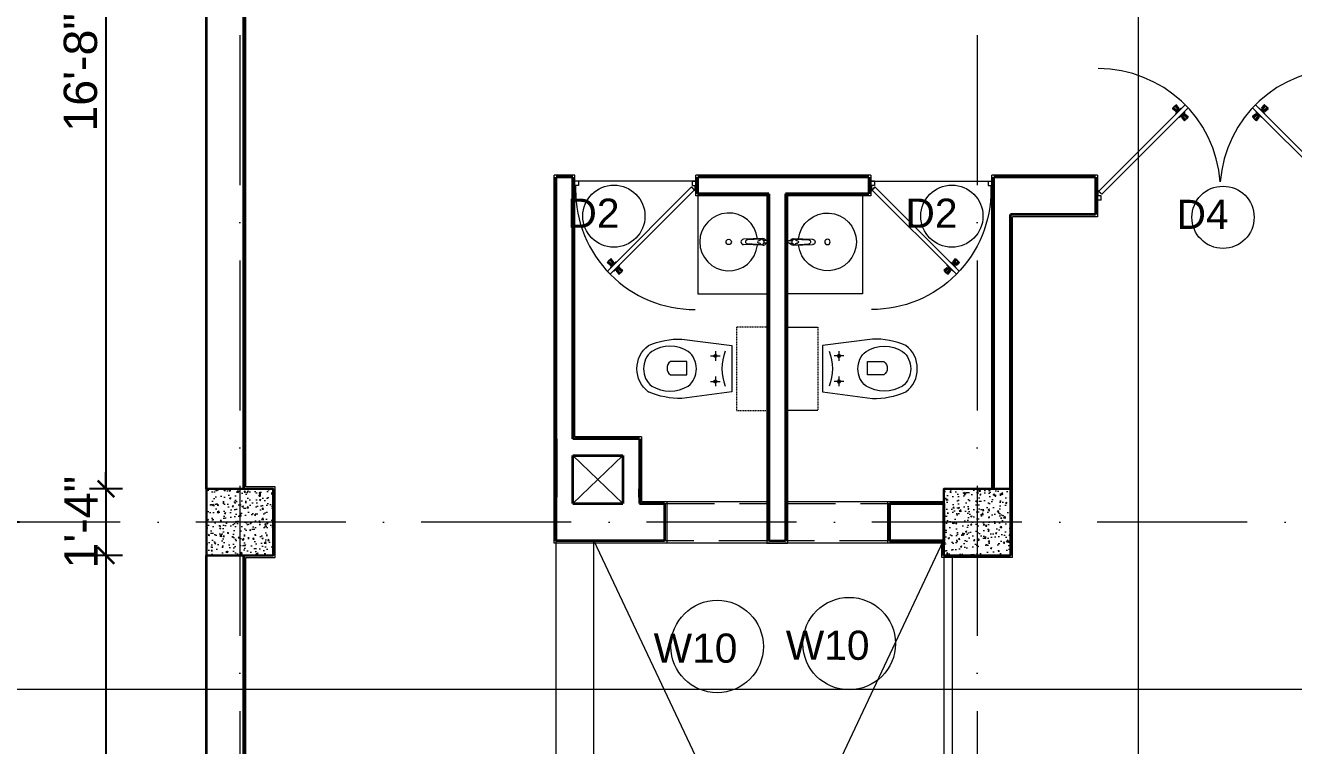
# Model space of a CAD drawing. Header units: inches. Extents: x 10755 to 33653, y -10992 to 10708.
# Drawn here: x 14934.1 to 15238.6, y 6798.2 to 6971.1 of the extents above; entities that cross this region are included whole.
import ezdxf

# ---------------------------------------------------------------- set-up
doc = ezdxf.new("R2010")
doc.units = ezdxf.units.IN
doc.header["$MEASUREMENT"] = 0
for name, pattern in [('ACAD_ISO10W100', [18, 12, -3, 0, -3]), ('HIDDEN', [0.375, 0.25, -0.125]), ('SA-WC-P$0$HIDDEN', [2.25, 1.5, -0.75])]:
    doc.linetypes.add(name, pattern=pattern)
for name, color, linetype, lineweight in [('centerline', 9, 'ACAD_ISO10W100', 5), ('col', 1, 'Continuous', 30), ('dim', 6, 'Continuous', 13), ('dimension center - 8', 134, 'Continuous', 13), ('dimension element- 8', 5, 'Continuous', 13), ('dimension inter - 8', 6, 'Continuous', 13), ('dimension overall - 8', 185, 'Continuous', 13), ('DIMINSION', 5, 'Continuous', 15), ('door', 15, 'Continuous', 18), ('hatch 2', 8, 'Continuous', 13), ('hatch- rcc', 252, 'Continuous', 5), ('hatch1', 9, 'Continuous', 5), ('L1 furnitures', 252, 'Continuous', 9), ('PLASTER', 50, 'Continuous', 9), ('PUERTAS', 7, 'Continuous', 0), ('railing', 33, 'Continuous', 15), ('rs', 102, 'Continuous', 15), ('SECTION LINE1', 6, 'Continuous', 18), ('sill line', 21, 'Continuous', 20), ('title text 1', 113, 'Continuous', 25), ('wall', 1, 'Continuous', 35)]:
    doc.layers.add(name, color=color, linetype=linetype, lineweight=lineweight)
doc.layers.get('dimension inter - 8').off()
doc.layers.get('DIMINSION').off()
doc.styles.add('Prajwal', font='stylu.ttf', dxfattribs={"height": 9})
doc.styles.get("Standard").update_dxf_attribs({"font": 'arial.ttf'})
doc.dimstyles.new('S8', dxfattribs={"dimscale": 8, "dimtxt": 1, "dimasz": 0.5, "dimexe": 0.5, "dimexo": 0.5, "dimgap": 0.25, "dimtad": 1, "dimzin": 3, "dimdsep": 46, "dimlunit": 4, "dimtxsty": 'Standard', "dimblk": 'ARCHTICK', "dimcen": 0, "dimclrd": 256, "dimclre": 256, "dimclrt": 6, "dimadec": 0, "dimazin": 0, "dimtfac": 0.5, "dimtix": 1, "dimtmove": 1, "dimatfit": 3, "dimfxl": 0.5, "dimfxlon": 1, "dimfrac": 1, "dimtolj": 1, "dimtzin": 0, "dimarcsym": 1})

# ---------------------------------------------------------------- blocks, each defined once
blk = doc.blocks.new('EWEWRTT')
at = {"layer": 'centerline', "ltscale": 3}
for p, q in [((176317.85, -3623.75), (176317.85, -4988.85)), ((176494.85, -3623.75), (176494.85, -4988.85)), ((176830.19, -4119.4), (176184.84, -4119.4))]:
    blk.add_line(p, q, dxfattribs=at)
blk = doc.blocks.new('WEQQWQW')
at = {"layer": 'SECTION LINE1', "linetype": 'Continuous', "ltscale": 30}
blk.add_line((177367.99, -4560.95), (177367.99, -3517.55), dxfattribs=at)
blk = doc.blocks.new('ERWEWRTRT')
at = {"layer": 'SECTION LINE1', "linetype": 'Continuous', "ltscale": 30}
blk.add_line((176971.92, -4159.5), (177670.83, -4159.5), dxfattribs=at)
blk = doc.blocks.new('ETERWEWE')
at = {"layer": 'hatch- rcc', "linetype": 'Continuous', "ltscale": 30}
h = blk.add_hatch(dxfattribs=at)
h.set_pattern_fill('AR-CONC', color=256, scale=0.5, style=0)
h.set_pattern_definition([(50, (0, 0), (3.586300913, -0.313760675), [0.375, -4.125]), (355, (0, 0), (-0.69375667, 3.76096067), [0.3, -3.3]), (100.4514445, (0.299, -0.026), (2.89254423, 3.447199955), [0.31870096, -3.50571056]), (46.1842, (0, 1), (5.33620665, -0.8275964), [0.5625, -6.1875]), (96.6356355, (0.4447, 0.931), (4.67330973, 4.870593), [0.47805171, -5.2585688]), (351.184164, (0, 1), (4.67330973, 4.870593), [0.45, -4.95]), (21, (0.5, 0.75), (2.98453526, -2.013094453), [0.375, -4.125]), (326, (0.5, 0.75), (1.21657666, 3.625750225), [0.3, -3.3]), (71.4514447, (0.7487, 0.5822), (4.20111188, 1.612655764), [0.31870095, -3.50571056]), (37.5, (0, 0), (0.060799277, 1.664469269), [0, -3.26, 0, -3.35, 0, -3.3125]), (7.5, (0, 0), (1.315347687, 1.97205856), [0, -1.91, 0, -3.185, 0, -1.2625]), (327.5, (-1.115, 0), (2.669112181, -0.112774359), [0, -1.25, 0, -3.9, 0, -5.175]), (317.5, (-1.615, 0), (2.915930847, 0.50052491), [0, -1.625, 0, -2.59, 0, -3.675])])
h.paths.add_polyline_path([(159423.23, -3794.58), (159439.23, -3794.58), (159439.23, -3778.58), (159423.23, -3778.58)])
at = {"layer": 'col', "linetype": 'Continuous', "ltscale": 30}
blk.add_lwpolyline([(159423.23, -3794.58), (159423.23, -3778.58), (159439.23, -3778.58), (159439.23, -3794.58), (159423.23, -3794.58)], dxfattribs=at)
blk = doc.blocks.new('wewerrr')
at = {"layer": 'DIMINSION', "linetype": 'Continuous'}
for p in [(16886.62, -332.81), (16886.62, -332.81), (17063.62, -332.81), (17063.62, -332.81)]:
    blk.add_blockref('ETERWEWE', p, dxfattribs=at)
blk = doc.blocks.new('AEYRRR')
at = {"layer": 'door', "color": 2}
for p, q in [((190590.62, 10549.99), (190611.32, 10570.69)), ((190612.02, 10569.98), (190591.28, 10549.24)), ((190608.56, 10570.15), (190608.54, 10570.16)), ((190612.02, 10569.98), (190611.32, 10570.69)), ((190627.5, 10569.98), (190628.2, 10570.69)), ((190627.5, 10569.98), (190648.25, 10549.24)), ((190648.9, 10549.99), (190628.2, 10570.69)), ((190630.97, 10570.15), (190630.98, 10570.16)), ((190611.49, 10567.22), (190611.5, 10567.21)), ((190628.04, 10567.22), (190628.03, 10567.21)), ((190589.76, 10549.88), (190589.76, 10547.83)), ((190590.38, 10549.88), (190589.76, 10549.88)), ((190590.38, 10549.13), (190590.38, 10549.92)), ((190590.45, 10549.13), (190590.38, 10549.13)), ((190590.45, 10549.13), (190590.45, 10549.89)), ((190590.45, 10548.86), (190590.45, 10549.13)), ((190591.13, 10548.86), (190590.45, 10548.86)), ((190591.11, 10549.4), (190590.57, 10549.94)), ((190591.16, 10549.45), (190590.6, 10550.01)), ((190591.16, 10549.45), (190591.11, 10549.4)), ((190591.28, 10549.24), (190591.11, 10549.4)), ((190591.13, 10547.83), (190591.13, 10548.86)), ((190648.25, 10549.24), (190648.42, 10549.4)), ((190648.37, 10549.45), (190648.93, 10550.01)), ((190648.37, 10549.45), (190648.42, 10549.4)), ((190648.4, 10547.83), (190648.4, 10548.86)), ((190648.4, 10548.86), (190649.08, 10548.86)), ((190648.42, 10549.4), (190648.96, 10549.94)), ((190649.08, 10549.13), (190649.08, 10549.89)), ((190649.08, 10548.86), (190649.08, 10549.13)), ((190649.08, 10549.13), (190649.15, 10549.13)), ((190649.15, 10549.13), (190649.15, 10549.92)), ((190649.15, 10549.88), (190649.76, 10549.88)), ((190649.76, 10549.88), (190649.76, 10547.83)), ((190591.13, 10547.83), (190589.76, 10547.83)), ((190648.4, 10547.83), (190649.76, 10547.83))]:
    blk.add_line(p, q, dxfattribs=at)
at = {"layer": 'door', "color": 8}
for p, q in [((190609.05, 10569.15), (190608.26, 10569.78)), ((190609.1, 10569.19), (190608.3, 10569.84)), ((190609.2, 10569.29), (190608.43, 10569.96)), ((190608.67, 10570.29), (190608.54, 10570.16)), ((190609.32, 10569.4), (190608.57, 10570.11)), ((190608.67, 10570.29), (190608.8, 10570.42)), ((190608.81, 10570.4), (190608.8, 10570.42)), ((190609.55, 10569.64), (190608.85, 10570.39)), ((190609.67, 10569.76), (190609, 10570.53)), ((190609.77, 10569.86), (190609.12, 10570.66)), ((190609.81, 10569.91), (190609.18, 10570.7)), ((190610.34, 10569.8), (190609.9, 10569.52)), ((190629.19, 10569.8), (190629.62, 10569.52)), ((190629.71, 10569.91), (190630.35, 10570.7)), ((190629.76, 10569.86), (190630.41, 10570.66)), ((190629.85, 10569.76), (190630.53, 10570.53)), ((190629.97, 10569.64), (190630.68, 10570.39)), ((190630.21, 10569.4), (190630.96, 10570.11)), ((190630.33, 10569.29), (190631.1, 10569.96)), ((190630.42, 10569.19), (190631.23, 10569.84)), ((190630.48, 10569.15), (190631.27, 10569.78)), ((190630.71, 10570.4), (190630.73, 10570.42)), ((190630.86, 10570.29), (190630.73, 10570.42)), ((190630.86, 10570.29), (190630.98, 10570.16)), ((190609.16, 10568.62), (190609.44, 10569.06)), ((190609.38, 10569.17), (190609.28, 10569.26)), ((190609.4, 10569.19), (190609.3, 10569.28)), ((190609.34, 10568.8), (190609.51, 10569.12)), ((190609.44, 10569.23), (190609.35, 10569.33)), ((190609.51, 10569.3), (190609.41, 10569.39)), ((190609.53, 10568.99), (190609.58, 10569.19)), ((190609.66, 10569.45), (190609.57, 10569.55)), ((190609.73, 10569.52), (190609.63, 10569.61)), ((190609.69, 10569.15), (190609.65, 10569.27)), ((190609.77, 10569.56), (190609.68, 10569.66)), ((190609.81, 10569.27), (190609.69, 10569.31)), ((190609.79, 10569.58), (190609.7, 10569.68)), ((190609.97, 10569.43), (190609.77, 10569.38)), ((190610.16, 10569.62), (190609.84, 10569.45)), ((190609.96, 10567.82), (190610.39, 10568.1)), ((190610.14, 10568), (190610.46, 10568.17)), ((190610.33, 10568.19), (190610.53, 10568.24)), ((190610.48, 10568.35), (190610.61, 10568.32)), ((190610.48, 10567.71), (190611.12, 10566.92)), ((190610.51, 10568.04), (190610.6, 10567.94)), ((190610.53, 10568.06), (190610.62, 10567.96)), ((190610.53, 10567.76), (190611.18, 10566.96)), ((190610.57, 10568.1), (190610.67, 10568.01)), ((190610.61, 10568.48), (190610.64, 10568.35)), ((190610.62, 10567.86), (190611.3, 10567.09)), ((190610.64, 10568.17), (190610.73, 10568.08)), ((190610.77, 10568.63), (190610.72, 10568.43)), ((190610.74, 10567.98), (190611.45, 10567.23)), ((190610.96, 10568.82), (190610.79, 10568.5)), ((190610.79, 10568.32), (190610.89, 10568.23)), ((190611.14, 10569), (190610.86, 10568.57)), ((190610.86, 10568.39), (190610.95, 10568.29)), ((190610.9, 10568.43), (190611, 10568.34)), ((190610.92, 10568.45), (190611.02, 10568.36)), ((190610.98, 10568.21), (190611.73, 10567.51)), ((190611.1, 10568.34), (190611.87, 10567.66)), ((190611.2, 10568.43), (190612, 10567.78)), ((190611.25, 10568.48), (190612.04, 10567.84)), ((190611.63, 10567.33), (190611.5, 10567.21)), ((190611.63, 10567.33), (190611.75, 10567.46)), ((190611.74, 10567.47), (190611.75, 10567.46)), ((190628.28, 10568.48), (190627.49, 10567.84)), ((190628.33, 10568.43), (190627.53, 10567.78)), ((190628.43, 10568.34), (190627.65, 10567.66)), ((190627.79, 10567.47), (190627.77, 10567.46)), ((190627.9, 10567.33), (190627.77, 10567.46)), ((190628.55, 10568.21), (190627.8, 10567.51)), ((190627.9, 10567.33), (190628.03, 10567.21)), ((190628.78, 10567.98), (190628.08, 10567.23)), ((190628.9, 10567.86), (190628.22, 10567.09)), ((190629, 10567.76), (190628.35, 10566.96)), ((190628.39, 10569), (190628.67, 10568.57)), ((190629.04, 10567.71), (190628.41, 10566.92)), ((190628.61, 10568.45), (190628.51, 10568.36)), ((190628.63, 10568.43), (190628.53, 10568.34)), ((190628.57, 10568.82), (190628.73, 10568.5)), ((190628.67, 10568.39), (190628.57, 10568.29)), ((190628.74, 10568.32), (190628.64, 10568.23)), ((190628.76, 10568.63), (190628.81, 10568.43)), ((190628.89, 10568.17), (190628.79, 10568.08)), ((190628.96, 10568.1), (190628.86, 10568.01)), ((190628.91, 10568.48), (190628.88, 10568.35)), ((190629, 10568.06), (190628.91, 10567.96)), ((190629.04, 10568.35), (190628.92, 10568.32)), ((190629.02, 10568.04), (190628.93, 10567.94)), ((190629.2, 10568.19), (190629, 10568.24)), ((190629.39, 10568), (190629.07, 10568.17)), ((190629.57, 10567.82), (190629.13, 10568.1)), ((190629.37, 10569.62), (190629.69, 10569.45)), ((190629.56, 10569.43), (190629.76, 10569.38)), ((190629.71, 10569.27), (190629.84, 10569.31)), ((190629.73, 10569.58), (190629.83, 10569.68)), ((190629.76, 10569.56), (190629.85, 10569.66)), ((190629.8, 10569.52), (190629.89, 10569.61)), ((190629.84, 10569.15), (190629.87, 10569.27)), ((190629.87, 10569.45), (190629.96, 10569.55)), ((190630, 10568.99), (190629.95, 10569.19)), ((190630.02, 10569.3), (190630.11, 10569.39)), ((190630.19, 10568.8), (190630.02, 10569.12)), ((190630.09, 10569.23), (190630.18, 10569.33)), ((190630.37, 10568.62), (190630.09, 10569.06)), ((190630.13, 10569.19), (190630.22, 10569.28)), ((190630.15, 10569.17), (190630.25, 10569.26))]:
    blk.add_line(p, q, dxfattribs=at)
at = {"layer": 'door', "color": 1}
for p, q in [((190608.28, 10569.82), (190608.71, 10570.25)), ((190608.31, 10569.9), (190608.69, 10570.27)), ((190608.33, 10569.87), (190608.31, 10569.9)), ((190609.06, 10570.65), (190608.69, 10570.27)), ((190609.14, 10570.68), (190608.71, 10570.25)), ((190609.09, 10570.63), (190609.06, 10570.65)), ((190609.8, 10569.98), (190609.24, 10570.67)), ((190609.8, 10569.89), (190609.44, 10569.52)), ((190609.71, 10569.79), (190609.71, 10569.79)), ((190610.4, 10569.87), (190610, 10569.61)), ((190610.5, 10569.87), (190610.5, 10569.87)), ((190629.02, 10569.87), (190629.03, 10569.87)), ((190629.13, 10569.87), (190629.52, 10569.61)), ((190629.72, 10569.98), (190630.29, 10570.67)), ((190629.73, 10569.89), (190630.09, 10569.52)), ((190629.82, 10569.79), (190629.82, 10569.79)), ((190630.39, 10570.68), (190630.82, 10570.25)), ((190630.44, 10570.63), (190630.46, 10570.65)), ((190630.46, 10570.65), (190630.84, 10570.27)), ((190631.25, 10569.82), (190630.82, 10570.25)), ((190631.22, 10569.9), (190630.84, 10570.27)), ((190631.19, 10569.87), (190631.22, 10569.9)), ((190608.98, 10569.16), (190608.29, 10569.72)), ((190609.07, 10569.16), (190609.44, 10569.52)), ((190609.09, 10568.56), (190609.35, 10568.96)), ((190609.09, 10568.46), (190609.09, 10568.46)), ((190609.17, 10569.25), (190609.17, 10569.25)), ((190609.27, 10569.25), (190609.49, 10569.47)), ((190609.37, 10569.16), (190609.27, 10569.26)), ((190609.35, 10568.96), (190609.35, 10568.96)), ((190609.36, 10569.15), (190609.59, 10569.37)), ((190609.36, 10569.06), (190609.36, 10569.05)), ((190609.71, 10569.69), (190609.49, 10569.47)), ((190609.81, 10569.6), (190609.59, 10569.37)), ((190609.8, 10569.59), (190609.7, 10569.69)), ((190609.8, 10567.76), (190609.8, 10567.75)), ((190609.9, 10569.6), (190609.91, 10569.6)), ((190609.9, 10567.75), (190610.3, 10568.01)), ((190610, 10569.61), (190610, 10569.61)), ((190610.3, 10568.01), (190610.3, 10568.02)), ((190610.4, 10568.02), (190610.39, 10568.02)), ((190610.49, 10568.02), (190610.71, 10568.25)), ((190610.5, 10567.73), (190610.86, 10568.1)), ((190610.5, 10568.03), (190610.59, 10567.94)), ((190610.5, 10567.64), (190611.06, 10566.95)), ((190610.59, 10567.93), (190610.81, 10568.15)), ((190610.59, 10567.83), (190610.59, 10567.83)), ((190610.94, 10568.47), (190610.71, 10568.25)), ((190611.03, 10568.37), (190610.81, 10568.15)), ((190611.23, 10568.46), (190610.86, 10568.1)), ((190610.93, 10568.46), (190611.02, 10568.37)), ((190610.95, 10568.66), (190610.94, 10568.66)), ((190610.94, 10568.56), (190610.94, 10568.57)), ((190611.21, 10569.06), (190610.95, 10568.66)), ((190611.13, 10568.37), (190611.13, 10568.37)), ((190611.16, 10566.94), (190611.59, 10567.37)), ((190611.2, 10569.16), (190611.21, 10569.16)), ((190611.21, 10566.99), (190611.24, 10566.97)), ((190611.24, 10566.97), (190611.61, 10567.35)), ((190611.32, 10568.46), (190612.01, 10567.9)), ((190612.02, 10567.8), (190611.59, 10567.37)), ((190611.99, 10567.72), (190611.61, 10567.35)), ((190611.97, 10567.75), (190611.99, 10567.72)), ((190627.51, 10567.8), (190627.94, 10567.37)), ((190628.21, 10568.46), (190627.52, 10567.9)), ((190627.56, 10567.75), (190627.54, 10567.72)), ((190627.54, 10567.72), (190627.91, 10567.35)), ((190628.29, 10566.97), (190627.91, 10567.35)), ((190628.37, 10566.94), (190627.94, 10567.37)), ((190628.32, 10566.99), (190628.29, 10566.97)), ((190628.3, 10568.46), (190628.66, 10568.1)), ((190628.32, 10569.16), (190628.32, 10569.16)), ((190628.32, 10569.06), (190628.58, 10568.66)), ((190628.4, 10568.37), (190628.4, 10568.37)), ((190629.03, 10567.64), (190628.47, 10566.95)), ((190628.6, 10568.46), (190628.5, 10568.37)), ((190628.5, 10568.37), (190628.72, 10568.15)), ((190628.58, 10568.66), (190628.58, 10568.66)), ((190628.58, 10568.56), (190628.59, 10568.57)), ((190628.59, 10568.47), (190628.81, 10568.25)), ((190629.03, 10567.73), (190628.66, 10568.1)), ((190628.94, 10567.93), (190628.72, 10568.15)), ((190629.04, 10568.02), (190628.81, 10568.25)), ((190629.03, 10568.03), (190628.93, 10567.94)), ((190628.93, 10567.83), (190628.94, 10567.83)), ((190629.13, 10568.02), (190629.13, 10568.02)), ((190629.23, 10568.01), (190629.23, 10568.02)), ((190629.63, 10567.75), (190629.23, 10568.01)), ((190629.52, 10569.61), (190629.53, 10569.61)), ((190629.63, 10569.6), (190629.62, 10569.6)), ((190629.72, 10569.6), (190629.94, 10569.37)), ((190629.73, 10567.76), (190629.72, 10567.75)), ((190629.73, 10569.59), (190629.82, 10569.69)), ((190629.82, 10569.69), (190630.04, 10569.47)), ((190630.17, 10569.15), (190629.94, 10569.37)), ((190630.26, 10569.25), (190630.04, 10569.47)), ((190630.45, 10569.16), (190630.09, 10569.52)), ((190630.16, 10569.16), (190630.25, 10569.26)), ((190630.17, 10569.06), (190630.17, 10569.05)), ((190630.18, 10568.96), (190630.17, 10568.96)), ((190630.44, 10568.56), (190630.18, 10568.96)), ((190630.36, 10569.25), (190630.36, 10569.25)), ((190630.43, 10568.46), (190630.44, 10568.46)), ((190630.55, 10569.16), (190631.24, 10569.72))]:
    blk.add_line(p, q, dxfattribs=at)
at = {"layer": 'door', "color": 2}
for centre, radius in [((190590.46, 10550.02), 0.133), ((190590.46, 10550.02), 0.0643), ((190649.06, 10550.02), 0.133), ((190649.06, 10550.02), 0.0643)]:
    blk.add_circle(centre, radius, dxfattribs=at)
at = {"layer": 'door', "color": 8}
for centre, start, end in [((190590.46, 10550.02), 4.2752, 90.0333), ((190649.06, 10550.02), 89.9667, 175.7248)]:
    blk.add_arc(centre, 29.38, start, end, dxfattribs=at)
at = {"layer": 'door', "color": 1}
for centre, start, end in [((190609.19, 10570.63), 38.9236, 135), ((190609.66, 10569.74), 315, 45), ((190609.75, 10569.94), 315, 38.9236), ((190610.45, 10569.82), 45, 135), ((190629.08, 10569.82), 45, 135), ((190629.78, 10569.94), 141.0764, 225), ((190629.87, 10569.74), 135, 225), ((190630.34, 10570.63), 45, 141.0764), ((190609.02, 10569.21), 231.0764, 315), ((190609.14, 10568.51), 135, 225), ((190609.22, 10569.3), 225, 315), ((190609.41, 10569.1), 135, 219.7428), ((190609.31, 10569.01), 315, 39.7428), ((190609.85, 10567.8), 225, 315), ((190609.86, 10569.55), 50.2572, 135), ((190609.95, 10569.65), 230.2572, 315), ((190610.35, 10567.97), 50.2572, 135), ((190610.44, 10568.07), 230.2572, 315), ((190610.55, 10567.69), 135, 218.9236), ((190610.64, 10567.88), 135, 225), ((190610.99, 10568.61), 135, 219.7428), ((190610.89, 10568.52), 315, 39.7428), ((190611.08, 10568.32), 45, 135), ((190611.11, 10566.99), 218.9236, 315), ((190611.16, 10569.11), 315, 45), ((190611.27, 10568.41), 51.0764, 135), ((190611.97, 10567.85), 315, 51.0764), ((190627.56, 10567.85), 128.9236, 225), ((190628.25, 10568.41), 45, 128.9236), ((190628.36, 10569.11), 135, 225), ((190628.42, 10566.99), 225, 321.0764), ((190628.45, 10568.32), 45, 135), ((190628.64, 10568.52), 140.2572, 225), ((190628.53, 10568.61), 320.2572, 45), ((190628.89, 10567.88), 315, 45), ((190628.98, 10567.69), 321.0764, 45), ((190629.09, 10568.07), 225, 309.7428), ((190629.18, 10567.97), 45, 129.7428), ((190629.58, 10569.65), 225, 309.7428), ((190629.67, 10569.55), 45, 129.7428), ((190629.68, 10567.8), 225, 315), ((190630.22, 10569.01), 140.2572, 225), ((190630.12, 10569.1), 320.2572, 45), ((190630.31, 10569.3), 225, 315), ((190630.39, 10568.51), 315, 45), ((190630.5, 10569.21), 225, 308.9236)]:
    blk.add_arc(centre, 0.0684, start, end, dxfattribs=at)
blk = doc.blocks.new('SA-WC-P')
for p, q in [((164.5, 85.3), (100.3, 85.3)), ((132.4, 53.1), (132.4, 117.4)), ((132.4, -117.4), (132.4, -53.1)), ((164.5, -85.2), (100.3, -85.2))]:
    blk.add_line(p, q)
at = {"linetype": 'SA-WC-P$0$HIDDEN', "ltscale": 0.1}
blk.add_lwpolyline([(-224, 277.7), (-224, -277.8), (-8, -277.8), (-8, 277.7)], close=True, dxfattribs=at)
blk.add_lwpolyline([(579.3, 153.6, -0.241084), (654.9, 0, -0.241953), (578.8, -154, -0.112908), (355.2, -198), (22.4, -154), (22.4, 154), (355.2, 198, -0.112605), (578.3, 154.2)], format="xyb")
for points in [[(556.3, -115.8, 0.234777), (610.9, 0, 0.234777), (556.3, 115.8, 0.279946), (313.5, 115.8, 0.234777), (258.9, 0, 0.234777), (313.5, -115.8, 0.279946)], [(432.4, 41), (322.4, 41), (322.4, -47), (432.4, -47, 0.5)]]:
    blk.add_lwpolyline(points, format="xyb", close=True)
for centre in [(132.4, 85.3), (132.4, -85.2)]:
    blk.add_circle(centre, 10.1)
for centre, radius, start, end in [((-236, -0.1), 324.4, 338.80398, 21.22145), ((576, 149.2), 5.5, 53.30244, 66.05626)]:
    blk.add_arc(centre, radius, start, end)
blk = doc.blocks.new('roundsinkwithtap')
for p, q in [((0, 284.9), (0, 284.9)), ((-25, 245), (-20, 102.5)), ((-21.6, 232.5), (-14.9, 129.8)), ((-10, 274.9), (-10, 251.7)), ((10, 274.9), (10, 251.7)), ((21.6, 232.5), (14.9, 129.8)), ((25, 245), (20, 102.5))]:
    blk.add_line(p, q)
for points in [[(-21.6, 232.5, -0.314496), (-9.3, 214.5, 0.366665)], [(21.6, 232.5, 0.314496), (9.3, 214.5, -0.366665)]]:
    blk.add_lwpolyline(points, format="xyb")
blk.add_circle((0, -8.2), 20)
for centre, radius, start, end in [((0, 274.9), 10, 90, 180), ((0, 274.9), 10, 0, 90), ((0, -8.2), 214.5, 96.31583, 83.68417), ((0, 245), 25, 113.57818, 180), ((0, 232.5), 21.6, 0, 180), ((0, 214.5), 9.29, 180, 0), ((0, 245), 25, 0, 66.42182), ((0, 102.5), 20, 180, 0), ((0, 131.3), 15, 185.65507, 354.34493)]:
    blk.add_arc(centre, radius, start, end)
blk = doc.blocks.new('2ft6in')
at = {"layer": 'PUERTAS', "color": 2}
for p, q in [((0.84, 2.1), (21.02, 22.28)), ((21.71, 21.6), (1.47, 1.37)), ((18.33, 21.76), (18.31, 21.77)), ((21.71, 21.6), (21.02, 22.28)), ((21.18, 18.9), (21.2, 18.89)), ((0, 2), (0, 0)), ((0.6, 2), (0, 2)), ((1.33, 0), (0, 0)), ((0.6, 1.26), (0.6, 2.04)), ((0.67, 1.26), (0.6, 1.26)), ((0.67, 1.26), (0.67, 2.01)), ((0.67, 1), (0.67, 1.26)), ((1.33, 1), (0.67, 1)), ((1.31, 1.53), (0.79, 2.06)), ((1.36, 1.58), (0.81, 2.12)), ((1.36, 1.58), (1.31, 1.53)), ((1.47, 1.37), (1.31, 1.53)), ((1.33, 0), (1.33, 1)), ((28.67, 0), (28.67, 1)), ((28.67, 1), (29.33, 1)), ((28.67, 0), (30, 0)), ((29.33, 1), (29.33, 2)), ((29.33, 2), (30, 2)), ((30, 0), (30, 2))]:
    blk.add_line(p, q, dxfattribs=at)
at = {"layer": 'PUERTAS', "color": 8}
for p, q in [((18.81, 20.78), (18.04, 21.4)), ((18.86, 20.83), (18.08, 21.46)), ((18.95, 20.92), (18.2, 21.58)), ((18.44, 21.9), (18.31, 21.77)), ((19.07, 21.03), (18.34, 21.72)), ((18.44, 21.9), (18.56, 22.02)), ((18.58, 22.01), (18.56, 22.02)), ((19.3, 21.26), (18.61, 22)), ((19.42, 21.38), (18.75, 22.14)), ((19.51, 21.48), (18.88, 22.26)), ((19.55, 21.53), (18.93, 22.3)), ((20.07, 21.42), (19.64, 21.15)), ((18.91, 20.27), (19.19, 20.69)), ((19.13, 20.8), (19.03, 20.9)), ((19.15, 20.82), (19.05, 20.92)), ((19.09, 20.44), (19.25, 20.76)), ((19.19, 20.87), (19.1, 20.96)), ((19.25, 20.93), (19.16, 21.02)), ((19.28, 20.63), (19.32, 20.83)), ((19.4, 21.08), (19.31, 21.17)), ((19.47, 21.15), (19.38, 21.24)), ((19.43, 20.78), (19.4, 20.9)), ((19.51, 21.19), (19.42, 21.28)), ((19.55, 20.91), (19.43, 20.94)), ((19.53, 21.21), (19.44, 21.3)), ((19.7, 21.06), (19.51, 21.01)), ((19.89, 21.24), (19.58, 21.08)), ((19.69, 19.49), (20.12, 19.76)), ((19.87, 19.67), (20.18, 19.83)), ((20.06, 19.85), (20.25, 19.9)), ((20.21, 20), (20.33, 19.97)), ((20.21, 19.38), (20.83, 18.61)), ((20.23, 19.7), (20.32, 19.61)), ((20.25, 19.72), (20.34, 19.63)), ((20.25, 19.43), (20.88, 18.65)), ((20.29, 19.76), (20.38, 19.67)), ((20.33, 20.13), (20.36, 20.01)), ((20.34, 19.53), (21, 18.77)), ((20.36, 19.83), (20.45, 19.74)), ((20.48, 20.28), (20.44, 20.08)), ((20.46, 19.64), (21.14, 18.91)), ((20.5, 19.98), (20.6, 19.89)), ((20.67, 20.47), (20.51, 20.15)), ((20.85, 20.64), (20.57, 20.22)), ((20.57, 20.04), (20.66, 19.95)), ((20.61, 20.09), (20.7, 19.99)), ((20.63, 20.11), (20.72, 20.01)), ((20.69, 19.87), (21.42, 19.19)), ((20.81, 19.99), (21.56, 19.33)), ((20.9, 20.08), (21.68, 19.45)), ((20.95, 20.13), (21.72, 19.51)), ((21.32, 19.01), (21.2, 18.89)), ((21.32, 19.01), (21.44, 19.14)), ((21.43, 19.15), (21.44, 19.14)), ((0, 0), (30, 0))]:
    blk.add_line(p, q, dxfattribs=at)
at = {"layer": 'PUERTAS', "color": 1}
for p, q in [((18.06, 21.44), (18.48, 21.86)), ((18.74, 20.79), (18.06, 21.34)), ((18.08, 21.51), (18.45, 21.88)), ((18.11, 21.49), (18.08, 21.51)), ((18.82, 22.25), (18.45, 21.88)), ((18.9, 22.28), (18.48, 21.86)), ((18.84, 22.23), (18.82, 22.25)), ((19.54, 21.59), (18.99, 22.27)), ((19.54, 21.5), (19.18, 21.15)), ((19.45, 21.31), (19.24, 21.1)), ((19.45, 21.41), (19.45, 21.41)), ((20.12, 21.49), (19.74, 21.24)), ((20.22, 21.48), (20.22, 21.49)), ((18.83, 20.8), (19.18, 21.15)), ((18.84, 20.21), (19.1, 20.6)), ((18.85, 20.11), (18.84, 20.12)), ((18.92, 20.89), (18.93, 20.88)), ((19.02, 20.88), (19.24, 21.1)), ((19.12, 20.8), (19.03, 20.89)), ((19.1, 20.7), (19.11, 20.69)), ((19.1, 20.6), (19.1, 20.6)), ((19.11, 20.79), (19.33, 21.01)), ((19.55, 21.22), (19.33, 21.01)), ((19.54, 21.22), (19.45, 21.31)), ((19.53, 19.43), (19.54, 19.42)), ((19.64, 21.23), (19.64, 21.23)), ((19.64, 19.42), (20.02, 19.67)), ((19.74, 21.24), (19.73, 21.23)), ((20.02, 19.67), (20.03, 19.68)), ((20.12, 19.68), (20.12, 19.68)), ((20.21, 19.69), (20.43, 19.9)), ((20.22, 19.41), (20.57, 19.76)), ((20.22, 19.69), (20.31, 19.6)), ((20.22, 19.32), (20.76, 18.64)), ((20.31, 19.6), (20.52, 19.81)), ((20.31, 19.5), (20.31, 19.5)), ((20.65, 20.12), (20.43, 19.9)), ((20.74, 20.03), (20.52, 19.81)), ((20.93, 20.11), (20.57, 19.76)), ((20.64, 20.11), (20.73, 20.02)), ((20.66, 20.31), (20.65, 20.31)), ((20.65, 20.21), (20.65, 20.22)), ((20.91, 20.7), (20.66, 20.31)), ((20.84, 20.02), (20.83, 20.03)), ((20.86, 18.63), (21.28, 19.05)), ((20.91, 20.8), (20.91, 20.79)), ((20.91, 18.68), (20.94, 18.66)), ((20.94, 18.66), (21.31, 19.03)), ((21.02, 20.12), (21.7, 19.57)), ((21.7, 19.47), (21.28, 19.05)), ((21.67, 19.4), (21.31, 19.03)), ((21.65, 19.42), (21.67, 19.4))]:
    blk.add_line(p, q, dxfattribs=at)
at = {"layer": 'PUERTAS', "color": 2}
for radius in [0.129, 0.0627]:
    blk.add_circle((0.68, 2.14), radius, dxfattribs=at)
at = {"layer": 'PUERTAS', "color": 8}
blk.add_arc((0.68, 2.14), 28.65, 359.7285, 90.0333, dxfattribs=at)
at = {"layer": 'PUERTAS', "color": 1}
for centre, start, end in [((18.94, 22.23), 38.9236, 135), ((19.4, 21.36), 315, 45), ((19.49, 21.55), 315, 38.9236), ((20.17, 21.44), 45, 135), ((18.78, 20.84), 231.0764, 315), ((18.89, 20.16), 135, 225), ((18.97, 20.93), 225, 315), ((19.16, 20.74), 135, 219.7428), ((19.06, 20.65), 315, 39.7428), ((19.59, 19.47), 225, 315), ((19.6, 21.18), 50.2572, 135), ((19.68, 21.28), 230.2572, 315), ((20.07, 19.63), 50.2572, 135), ((20.16, 19.73), 230.2572, 315), ((20.27, 19.36), 135, 218.9236), ((20.35, 19.55), 135, 225), ((20.7, 20.26), 135, 219.7428), ((20.6, 20.17), 315, 39.7428), ((20.78, 19.98), 45, 135), ((20.82, 18.68), 218.9236, 315), ((20.87, 20.75), 315, 45), ((20.98, 20.07), 51.0764, 135), ((21.65, 19.52), 315, 51.0764)]:
    blk.add_arc(centre, 0.0667, start, end, dxfattribs=at)
blk = doc.blocks.new('*U38')
at = {"color": 3}
blk.add_blockref('2ft6in', (0, 0), dxfattribs=at)
blk = doc.blocks.new('pp')
at = {"layer": 'PLASTER'}
for p, q in [((13907.97, 6935.17), (13902.97, 6935.17)), ((13902.97, 6846.82), (13902.97, 6935.17)), ((13907.97, 6872.32), (13907.97, 6935.17)), ((13979.04, 6935.17), (13936.97, 6935.17)), ((13936.97, 6930.17), (13936.97, 6935.17)), ((13979.04, 6935.17), (13979.04, 6930.17)), ((14033.4, 6935.17), (14008.02, 6935.17)), ((14008.02, 6859.82), (14008.02, 6935.17)), ((14033.4, 6935.17), (14033.4, 6925.17)), ((13954.52, 6930.17), (13936.97, 6930.17)), ((13954.02, 6930.67), (13954.02, 6846.82)), ((13979.04, 6930.17), (13958.52, 6930.17)), ((13959.02, 6930.67), (13959.02, 6846.82)), ((14033.4, 6925.17), (14013.02, 6925.17)), ((14013.02, 6843.32), (14013.02, 6925.17)), ((13923.97, 6872.32), (13907.97, 6872.32)), ((13923.97, 6872.32), (13923.97, 6856.82)), ((13923.97, 6856.82), (13930.02, 6856.82)), ((13930.02, 6856.82), (13930.02, 6846.82)), ((13983.02, 6856.82), (13996.52, 6856.82)), ((13983.02, 6856.82), (13983.02, 6846.82)), ((13930.02, 6846.82), (13902.97, 6846.82)), ((13954.02, 6846.82), (13959.02, 6846.82))]:
    blk.add_line(p, q, dxfattribs=at)
for points in [[(13848.02, 6432.32), (13836.02, 6432.32), (13836.02, 6435.32), (13829.02, 6435.32), (13829.02, 6658.32), (13836.02, 6658.32), (13836.02, 6675.32), (13829.02, 6675.32), (13829.02, 6843.32), (13836.02, 6843.32), (13836.02, 6860.32), (13829.02, 6860.32), (13829.02, 7059.32), (13836.02, 7059.32), (13836.02, 7076.32), (13829.02, 7076.32), (13829.02, 7209.32), (13836.02, 7209.32), (13836.02, 7219.32), (13848.02, 7219.32)], [(14013.02, 6843.32), (13996.02, 6843.31), (13996.02, 6846.82), (13983.02, 6846.82)]]:
    blk.add_lwpolyline(points, dxfattribs=at)
blk = doc.blocks.new('_ArchTick')
at = {"color": 0, "const_width": 0.15}
blk.add_lwpolyline([(-0.5, -0.5), (0.5, 0.5)], dxfattribs=at)
blk = doc.blocks.new('*D898')
at = {"layer": 'Defpoints', "color": 0, "transparency": 16777216}
for p in [(14977.6, 7059.82), (14953.5, 6859.82), (14977.6, 6859.82)]:
    blk.add_point(p, dxfattribs=at)
at = {"layer": 'dimension element- 8', "lineweight": -2, "transparency": 16777216}
for p, q in [((14957.5, 7059.82), (14949.5, 7059.82)), ((14953.5, 7059.82), (14953.5, 6859.82)), ((14957.5, 6859.82), (14949.5, 6859.82))]:
    blk.add_line(p, q, dxfattribs=at)
at = {"layer": 'dimension element- 8', "lineweight": -2, "transparency": 16777216, "xscale": 4, "yscale": 4, "zscale": 4}
for p, rotation in [((14953.5, 7059.82), 90), ((14953.5, 6859.82), 270)]:
    blk.add_blockref('_ArchTick', p, dxfattribs=dict(at, rotation=rotation))
at = {"layer": 'dimension element- 8', "color": 6, "transparency": 16777216, "insert": (14947.41, 6959.82), "char_height": 8, "attachment_point": 5, "rotation": 90}
blk.add_mtext('\\A1;16\'-8"', dxfattribs=at)
blk = doc.blocks.new('*D899')
at = {"layer": 'Defpoints', "color": 0, "transparency": 16777216}
for p in [(14977.6, 6859.82), (14953.5, 6843.82), (14977.6, 6843.82)]:
    blk.add_point(p, dxfattribs=at)
at = {"layer": 'dimension element- 8', "lineweight": -2, "transparency": 16777216}
for p, q in [((14953.5, 6859.82), (14953.5, 6863.82)), ((14957.5, 6859.82), (14949.5, 6859.82)), ((14953.5, 6859.82), (14953.5, 6843.82)), ((14957.5, 6843.82), (14949.5, 6843.82)), ((14953.5, 6843.82), (14953.5, 6839.82))]:
    blk.add_line(p, q, dxfattribs=at)
at = {"layer": 'dimension element- 8', "lineweight": -2, "transparency": 16777216, "xscale": 4, "yscale": 4, "zscale": 4}
for p, rotation in [((14953.5, 6859.82), 270), ((14953.5, 6843.82), 90)]:
    blk.add_blockref('_ArchTick', p, dxfattribs=dict(at, rotation=rotation))
at = {"layer": 'dimension element- 8', "color": 6, "transparency": 16777216, "insert": (14947.48, 6851.82), "char_height": 8, "attachment_point": 5, "rotation": 90}
blk.add_mtext('\\A1;1\'-4"', dxfattribs=at)
blk = doc.blocks.new('*D900')
at = {"layer": 'Defpoints', "color": 0, "transparency": 16777216}
for p in [(14977.6, 6843.82), (14953.5, 6674.82), (14977.6, 6674.82)]:
    blk.add_point(p, dxfattribs=at)
at = {"layer": 'dimension element- 8', "lineweight": -2, "transparency": 16777216}
for p, q in [((14957.5, 6843.82), (14949.5, 6843.82)), ((14953.5, 6843.82), (14953.5, 6674.82)), ((14957.5, 6674.82), (14949.5, 6674.82))]:
    blk.add_line(p, q, dxfattribs=at)
at = {"layer": 'dimension element- 8', "lineweight": -2, "transparency": 16777216, "xscale": 4, "yscale": 4, "zscale": 4}
for p, rotation in [((14953.5, 6843.82), 90), ((14953.5, 6674.82), 270)]:
    blk.add_blockref('_ArchTick', p, dxfattribs=dict(at, rotation=rotation))
at = {"layer": 'dimension element- 8', "color": 6, "transparency": 16777216, "insert": (14947.48, 6759.32), "char_height": 8, "attachment_point": 5, "rotation": 90}
blk.add_mtext('\\A1;14\'-1"', dxfattribs=at)
blk = doc.blocks.new('*D908')
at = {"layer": 'Defpoints', "color": 0, "transparency": 16777216}
for p in [(14928.74, 6851.82), (14977.6, 6851.82), (14977.6, 6666.82)]:
    blk.add_point(p, dxfattribs=at)
at = {"layer": 'dimension center - 8', "lineweight": -2, "transparency": 16777216}
for p, q in [((14932.74, 6851.82), (14924.74, 6851.82)), ((14928.74, 6666.82), (14928.74, 6851.82)), ((14932.74, 6666.82), (14924.74, 6666.82))]:
    blk.add_line(p, q, dxfattribs=at)
at = {"layer": 'dimension center - 8', "lineweight": -2, "transparency": 16777216, "xscale": 4, "yscale": 4, "zscale": 4}
for p, rotation in [((14928.74, 6851.82), 90), ((14928.74, 6666.82), 270)]:
    blk.add_blockref('_ArchTick', p, dxfattribs=dict(at, rotation=rotation))
at = {"layer": 'dimension center - 8', "color": 6, "transparency": 16777216, "insert": (14922.66, 6759.32), "char_height": 8, "attachment_point": 5, "rotation": 90}
blk.add_mtext('\\A1;15\'-5"', dxfattribs=at)
blk = doc.blocks.new('*D909')
at = {"layer": 'Defpoints', "color": 0, "transparency": 16777216}
for p in [(14928.74, 7067.82), (14977.6, 7067.82), (14977.6, 6851.82)]:
    blk.add_point(p, dxfattribs=at)
at = {"layer": 'dimension center - 8', "lineweight": -2, "transparency": 16777216}
for p, q in [((14932.74, 7067.82), (14924.74, 7067.82)), ((14928.74, 6851.82), (14928.74, 7067.82)), ((14932.74, 6851.82), (14924.74, 6851.82))]:
    blk.add_line(p, q, dxfattribs=at)
at = {"layer": 'dimension center - 8', "lineweight": -2, "transparency": 16777216, "xscale": 4, "yscale": 4, "zscale": 4}
for p, rotation in [((14928.74, 7067.82), 90), ((14928.74, 6851.82), 270)]:
    blk.add_blockref('_ArchTick', p, dxfattribs=dict(at, rotation=rotation))
at = {"layer": 'dimension center - 8', "color": 6, "transparency": 16777216, "insert": (14922.66, 6959.82), "char_height": 8, "attachment_point": 5, "rotation": 90}
blk.add_mtext('\\A1;18\'-0"', dxfattribs=at)
blk = doc.blocks.new('*D911')
at = {"layer": 'Defpoints', "color": 0, "transparency": 16777216}
for p in [(14977.6, 7285.82), (14901.48, 6140.48), (14977.6, 6140.48)]:
    blk.add_point(p, dxfattribs=at)
at = {"layer": 'dimension overall - 8', "lineweight": -2, "transparency": 16777216}
for p, q in [((14905.48, 7285.82), (14897.48, 7285.82)), ((14901.48, 7285.82), (14901.48, 6140.48)), ((14905.48, 6140.48), (14897.48, 6140.48))]:
    blk.add_line(p, q, dxfattribs=at)
at = {"layer": 'dimension overall - 8', "lineweight": -2, "transparency": 16777216, "xscale": 4, "yscale": 4, "zscale": 4}
for p, rotation in [((14901.48, 7285.82), 90), ((14901.48, 6140.48), 270)]:
    blk.add_blockref('_ArchTick', p, dxfattribs=dict(at, rotation=rotation))
at = {"layer": 'dimension overall - 8', "color": 6, "transparency": 16777216, "insert": (14895.4, 6713.15), "char_height": 8, "attachment_point": 5, "rotation": 90}
blk.add_mtext('\\A1;95\'-5{\\H0.500000x;\\S1#4;}"', dxfattribs=at)
blk = doc.blocks.new('*D3627')
at = {"layer": 'Defpoints', "color": 0, "transparency": 16777216}
for p in [(31969.25, 7241.82), (11281.95, 6632.82), (31991.14, 6632.82)]:
    blk.add_point(p, dxfattribs=at)
at = {"layer": 'dim', "lineweight": -2, "transparency": 16777216}
for p, q in [((31987.14, 7241.82), (31995.14, 7241.82)), ((31991.14, 7241.82), (31991.14, 6632.82)), ((31987.14, 6632.82), (31995.14, 6632.82))]:
    blk.add_line(p, q, dxfattribs=at)
at = {"layer": 'dim', "lineweight": -2, "transparency": 16777216, "xscale": 4, "yscale": 4, "zscale": 4}
for p, rotation in [((31991.14, 7241.82), 90), ((31991.14, 6632.82), 270)]:
    blk.add_blockref('_ArchTick', p, dxfattribs=dict(at, rotation=rotation))
at = {"layer": 'dim', "color": 6, "transparency": 16777216, "insert": (31985.05, 6937.32), "char_height": 8, "attachment_point": 5, "rotation": 90}
blk.add_mtext('\\A1;50\'-9"', dxfattribs=at)

msp = doc.modelspace()

# ---------------------------------------------------------------- linework, layer by layer
at = {"layer": 'Defpoints'}
for points in [[(14977.597, 7285.819), (15168.597, 7285.819), (15168.597, 7225.819), (15395.174, 7225.819), (15395.546, 7225.819), (15395.546, 6118.819), (14977.597, 6118.819), (14977.597, 7285.819)], [(14984.597, 6859.819), (14993.597, 6859.819), (14993.597, 6843.819), (14984.597, 6843.819)]]:
    msp.add_lwpolyline(points, dxfattribs=at)
at = {"layer": 'hatch 2', "ltscale": 30}
for centre, radius in [((15075.405, 6925.299), 7.47), ((15156.537, 6925.299), 7.47), ((15221.621, 6925.02), 7.47), ((15221.621, 6925.02), 7.47), ((15100.186, 6821.971), 11.106), ((15131.897, 6822.655), 11.106)]:
    msp.add_circle(centre, radius, dxfattribs=at)
at = {"layer": 'hatch1', "linetype": 'Continuous', "ltscale": 30}
for p, q in [((15065.55, 6867.819), (15077.55, 6856.319)), ((15077.55, 6867.819), (15065.55, 6856.319)), ((15065.55, 6867.819), (15077.55, 6856.319)), ((15077.55, 6867.819), (15065.55, 6856.319)), ((15070.56, 6847.319), (15154.597, 6669.819)), ((15154.483, 6847.319), (15070.674, 6669.819))]:
    msp.add_line(p, q, dxfattribs=at)
at = {"layer": 'L1 furnitures', "color": 7, "linetype": 'Continuous', "ltscale": 30}
for p, q in [((15095.55, 6930.671), (15095.55, 6906.671)), ((15135.12, 6930.671), (15135.12, 6906.671)), ((15095.55, 6906.671), (15112.597, 6906.67)), ((15135.12, 6906.671), (15116.597, 6906.67))]:
    msp.add_line(p, q, dxfattribs=at)
at = {"layer": 'railing', "linetype": 'Continuous', "ltscale": 30}
for p, q in [((15154.597, 6843.819), (15154.597, 6674.819)), ((15156.597, 6843.819), (15156.597, 6674.819))]:
    msp.add_line(p, q, dxfattribs=at)
at = {"layer": 'rs', "linetype": 'HIDDEN', "ltscale": 48}
for p, q in [((15087.597, 6856.319), (15112.597, 6856.319)), ((15116.597, 6856.319), (15141.597, 6856.319)), ((15112.597, 6847.319), (15087.597, 6847.319)), ((15141.597, 6847.319), (15116.597, 6847.319))]:
    msp.add_line(p, q, dxfattribs=at)
at = {"layer": 'sill line', "linetype": 'Continuous', "ltscale": 30}
for p, q in [((15087.597, 6856.819), (15112.597, 6856.819)), ((15116.597, 6856.819), (15141.597, 6856.819)), ((15061.667, 6669.813), (15061.556, 6847.313)), ((15070.677, 6669.819), (15070.558, 6847.319)), ((15112.597, 6846.819), (15087.597, 6846.819)), ((15141.597, 6846.819), (15116.597, 6846.819))]:
    msp.add_line(p, q, dxfattribs=at)
at = {"layer": 'wall', "linetype": 'Continuous', "ltscale": 30}
for p, q in [((14977.597, 6859.819), (14977.597, 7059.819)), ((14986.597, 6859.819), (14986.597, 7059.819)), ((15065.55, 6934.671), (15061.55, 6934.671)), ((15061.55, 6856.319), (15061.55, 6934.671)), ((15065.55, 6871.819), (15065.55, 6934.671)), ((15136.62, 6934.671), (15095.55, 6934.671)), ((15095.55, 6930.671), (15095.55, 6934.671)), ((15136.62, 6934.671), (15136.62, 6930.671)), ((15190.978, 6934.671), (15166.597, 6934.671)), ((15166.597, 6859.819), (15166.597, 6934.671)), ((15190.978, 6934.671), (15190.978, 6925.671)), ((15190.978, 6934.671), (15190.978, 6925.671)), ((15112.597, 6930.671), (15095.55, 6930.671)), ((15112.597, 6930.671), (15112.597, 6856.319)), ((15136.62, 6930.671), (15116.597, 6930.671)), ((15116.597, 6930.671), (15116.597, 6856.319)), ((15190.978, 6925.671), (15170.597, 6925.671)), ((15170.597, 6859.819), (15170.597, 6925.671)), ((15061.55, 6871.819), (15061.55, 6857.819)), ((15061.55, 6871.819), (15061.55, 6857.819)), ((15081.55, 6871.819), (15065.55, 6871.819)), ((15081.55, 6871.819), (15065.55, 6871.819)), ((15081.55, 6871.819), (15081.55, 6856.319)), ((15081.55, 6871.819), (15081.55, 6856.319)), ((15065.55, 6856.319), (15065.55, 6867.819)), ((15065.55, 6856.319), (15065.55, 6867.819)), ((15065.55, 6867.819), (15077.55, 6867.819)), ((15065.55, 6856.319), (15065.55, 6867.819)), ((15065.55, 6856.319), (15065.55, 6867.819)), ((15065.55, 6867.819), (15077.55, 6867.819)), ((15077.55, 6867.819), (15077.55, 6856.319)), ((15077.55, 6867.819), (15077.55, 6856.319)), ((15081.55, 6857.819), (15081.55, 6859.819)), ((15081.55, 6857.819), (15081.55, 6859.819)), ((15061.556, 6847.319), (15061.55, 6856.319)), ((15061.56, 6856.319), (15061.55, 6856.319)), ((15065.55, 6856.319), (15077.55, 6856.319)), ((15065.55, 6856.319), (15077.55, 6856.319)), ((15081.55, 6856.319), (15087.597, 6856.319)), ((15087.597, 6856.319), (15087.597, 6847.319)), ((15112.597, 6856.319), (15112.597, 6847.319)), ((15116.597, 6856.319), (15116.597, 6847.319)), ((15141.597, 6856.319), (15154.597, 6856.319)), ((15141.597, 6856.319), (15141.597, 6847.319)), ((15144.597, 6856.319), (15154.597, 6856.319)), ((15154.597, 6847.319), (15154.591, 6856.324)), ((15154.601, 6856.324), (15154.591, 6856.324)), ((15154.597, 6856.319), (15154.597, 6847.319)), ((15154.597, 6856.319), (15154.597, 6847.319)), ((15154.597, 6856.319), (15154.597, 6847.319)), ((15087.597, 6847.319), (15061.556, 6847.319)), ((15112.597, 6847.319), (15116.597, 6847.319)), ((15141.597, 6847.319), (15154.597, 6847.319)), ((15154.597, 6847.319), (15141.597, 6847.319)), ((15141.597, 6847.319), (15154.597, 6847.319)), ((15154.597, 6843.819), (15154.595, 6847.319)), ((14977.597, 6674.819), (14977.597, 6843.819)), ((14986.597, 6674.819), (14986.597, 6843.819))]:
    msp.add_line(p, q, dxfattribs=at)

# ---------------------------------------------------------------- block references
at = {"layer": 'dimension inter - 8'}
msp.add_blockref('pp', (1158.079, 0), dxfattribs=at)
at = {"layer": 'DIMINSION', "linetype": 'Continuous'}
msp.add_blockref('ETERWEWE', (-144268.634, 10638.401), dxfattribs=at)
at = {"layer": 'door', "color": 7, "extrusion": (0, 0, -1), "xscale": -1, "zscale": -1, "rotation": 180}
msp.add_blockref('*U38', (-15095.55, 6933.669), dxfattribs=at)
at = {"layer": 'door', "color": 7, "extrusion": (0, 0, -1), "zscale": -1, "rotation": 180}
msp.add_blockref('*U38', (-15136.597, 6933.669), dxfattribs=at)
at = {"layer": 'L1 furnitures', "color": 7, "linetype": 'Continuous', "ltscale": 30, "extrusion": (0, 0, -1)}
for name, p, xscale, yscale, zscale, rotation in [('roundsinkwithtap', (-15103.237, 6919.111), -0.03239999996731192, 0.03239999999459542, -0.03239999996731192, 90.00001646939904), ('roundsinkwithtap', (-15126.405, 6919.111), 0.03239999996731192, 0.03239999996731192, -0.03240000000002358, 269.999983530601), ('SA-WC-P', (-15104.53, 6888.67), -0.03600000002188608, 0.03599999999278225, -0.03600000002188608, 180), ('SA-WC-P', (-15124.663, 6888.67), 0.03600000002188608, 0.03600000002188608, -0.0360000000000262, 180)]:
    msp.add_blockref(name, p, dxfattribs=dict(at, xscale=xscale, yscale=yscale, zscale=zscale, rotation=rotation))
at = {"layer": 'wall', "linetype": 'Continuous'}
for name, p in [('WEQQWQW', (-162166.675, 10971.215)), ('wewerrr', (-161332.252, 10971.215))]:
    msp.add_blockref(name, p, dxfattribs=at)
at = {"layer": 'wall', "linetype": 'Continuous', "ltscale": 30}
msp.add_blockref('EWEWRTT', (-161332.252, 10971.215), dxfattribs=at)
at = {"layer": 'wall'}
msp.add_blockref('AEYRRR', (-175398.785, -3618.689), dxfattribs=at)
msp.add_blockref('AEYRRR', (-175398.785, -3618.689), dxfattribs=at)
at = {"layer": 'wall', "linetype": 'Continuous', "xscale": -1, "rotation": 180}
msp.add_blockref('ERWEWRTRT', (-162154.354, 2652.205), dxfattribs=at)

# ---------------------------------------------------------------- texts
at = {"layer": 'title text 1', "char_height": 7, "width": 6.48014975013211e-13, "attachment_point": 1, "rotation": 359.95632, "style": 'Prajwal'}
for s, insert in [('\\pi-5.632;{\\fArial|b0|i0|c0|p34;D2}', (15069.9, 6929.515)), ('\\pi-5.632;{\\fArial|b0|i0|c0|p34;D2}', (15151.033, 6929.515)), ('\\pi-5.632;{\\fArial|b0|i0|c0|p34;D4}', (15216.117, 6929.236)), ('\\pi-5.632;{\\fArial|b0|i0|c0|p34;D4}', (15216.117, 6929.236)), ('\\pxi-0.80457;{\\fArial|b0|i0|c0|p34;W10}', (15122.302, 6825.773)), ('\\pxi-0.80457;{\\fArial|b0|i0|c0|p34;W10}', (15090.592, 6825.089))]:
    msp.add_mtext(s, dxfattribs=dict(at, insert=insert))

# ---------------------------------------------------------------- dimensions: what is measured, and where the dimension line sits
at = {"layer": 'dim'}
dim = msp.add_linear_dim(base=(31991.136, 6632.82), p1=(31969.254, 7241.819), p2=(11281.953, 6632.82), angle=90, dimstyle='S8', dxfattribs=at)
dim.commit()
dim.dimension.update_dxf_attribs({"geometry": '*D3627', "text_midpoint": (31985.051, 6937.319)})
at = {"layer": 'dimension center - 8'}
for base, p1, p2, picture, middle in [((14928.744, 7067.819), (14977.597, 6851.819), (14977.597, 7067.819), '*D909', (14922.66, 6959.819)), ((14928.744, 6851.819), (14977.597, 6666.819), (14977.597, 6851.819), '*D908', (14922.66, 6759.319))]:
    dim = msp.add_linear_dim(base=base, p1=p1, p2=p2, angle=90, dimstyle='S8', dxfattribs=at)
    dim.commit()
    dim.dimension.update_dxf_attribs({"geometry": picture, "text_midpoint": middle})
at = {"layer": 'dimension element- 8'}
for base, p1, p2, picture, middle in [((14953.496, 6859.819), (14977.598, 7059.819), (14977.597, 6859.819), '*D898', (14947.411, 6959.819)), ((14953.496, 6843.819), (14977.597, 6859.819), (14977.597, 6843.819), '*D899', (14947.479, 6851.819)), ((14953.496, 6674.819), (14977.597, 6843.819), (14977.598, 6674.819), '*D900', (14947.479, 6759.319))]:
    dim = msp.add_linear_dim(base=base, p1=p1, p2=p2, angle=90, dimstyle='S8', dxfattribs=at)
    dim.commit()
    dim.dimension.update_dxf_attribs({"geometry": picture, "text_midpoint": middle})
at = {"layer": 'dimension overall - 8'}
dim = msp.add_linear_dim(base=(14901.48, 6140.48), p1=(14977.597, 7285.819), p2=(14977.597, 6140.48), angle=90, dimstyle='S8', dxfattribs=at)
dim.commit()
dim.dimension.update_dxf_attribs({"geometry": '*D911', "text_midpoint": (14895.396, 6713.149)})

doc.saveas('drawing.dxf')
